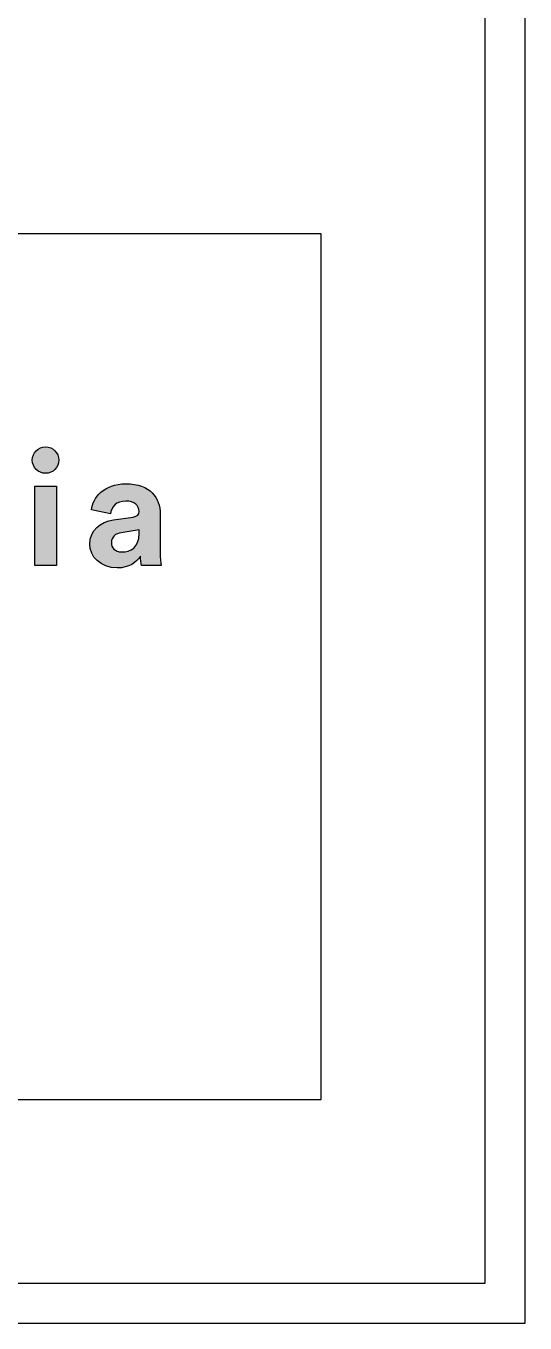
# Model space of a CAD drawing. Header units: millimetres. Extents: x 0 to 2008, y 0 to 2841.
# Drawn here: x 1883 to 2008.4, y 0 to 326.4 of the extents above; entities that cross this region are included whole.
import ezdxf

# ---------------------------------------------------------------- set-up
doc = ezdxf.new("R2010")
doc.units = ezdxf.units.MM
doc.header["$MEASUREMENT"] = 0
doc.layers.add('Layout Large', color=7, linetype='Continuous', true_color=0x000000)

msp = doc.modelspace()

# ---------------------------------------------------------------- hatches: boundary and pattern name
at = {"layer": 'Layout Large'}
for points in [[(1887.92, 220.48), (1888.01, 220.48), (1888.1, 220.47), (1888.18, 220.47), (1888.27, 220.46), (1888.35, 220.45), (1888.44, 220.44), (1888.52, 220.43), (1888.6, 220.41), (1888.68, 220.39), (1888.76, 220.37), (1888.84, 220.35), (1888.92, 220.33), (1889, 220.3), (1889.08, 220.27), (1889.15, 220.25), (1889.23, 220.21), (1889.3, 220.18), (1889.38, 220.15), (1889.45, 220.11), (1889.52, 220.07), (1889.59, 220.03), (1889.66, 219.99), (1889.73, 219.95), (1889.8, 219.9), (1889.86, 219.86), (1889.93, 219.81), (1889.99, 219.76), (1890.05, 219.71), (1890.11, 219.66), (1890.17, 219.6), (1890.23, 219.55), (1890.29, 219.49), (1890.34, 219.44), (1890.4, 219.38), (1890.45, 219.32), (1890.5, 219.25), (1890.55, 219.19), (1890.6, 219.13), (1890.65, 219.06), (1890.69, 218.99), (1890.73, 218.93), (1890.78, 218.86), (1890.82, 218.79), (1890.86, 218.72), (1890.89, 218.64), (1890.93, 218.57), (1890.96, 218.5), (1890.99, 218.42), (1891.02, 218.35), (1891.05, 218.27), (1891.08, 218.19), (1891.1, 218.11), (1891.13, 218.03), (1891.15, 217.95), (1891.17, 217.87), (1891.19, 217.79), (1891.2, 217.71), (1891.21, 217.62), (1891.23, 217.54), (1891.23, 217.45), (1891.24, 217.37), (1891.25, 217.28), (1891.25, 217.19), (1891.25, 217.11), (1891.25, 217.02), (1891.25, 216.94), (1891.24, 216.86), (1891.23, 216.78), (1891.23, 216.69), (1891.21, 216.61), (1891.2, 216.53), (1891.19, 216.45), (1891.17, 216.37), (1891.15, 216.29), (1891.13, 216.22), (1891.1, 216.14), (1891.08, 216.06), (1891.05, 215.99), (1891.02, 215.91), (1890.99, 215.84), (1890.96, 215.77), (1890.93, 215.69), (1890.89, 215.62), (1890.86, 215.55), (1890.82, 215.48), (1890.78, 215.41), (1890.73, 215.35), (1890.69, 215.28), (1890.65, 215.22), (1890.6, 215.15), (1890.55, 215.09), (1890.5, 215.03), (1890.45, 214.97), (1890.4, 214.91), (1890.34, 214.85), (1890.29, 214.79), (1890.23, 214.74), (1890.17, 214.68), (1890.11, 214.63), (1890.05, 214.58), (1889.99, 214.53), (1889.93, 214.48), (1889.86, 214.43), (1889.8, 214.39), (1889.73, 214.34), (1889.66, 214.3), (1889.59, 214.26), (1889.52, 214.22), (1889.45, 214.18), (1889.38, 214.15), (1889.3, 214.11), (1889.23, 214.08), (1889.15, 214.05), (1889.08, 214.02), (1889, 213.99), (1888.92, 213.97), (1888.84, 213.94), (1888.76, 213.92), (1888.68, 213.9), (1888.6, 213.88), (1888.52, 213.87), (1888.44, 213.86), (1888.35, 213.84), (1888.27, 213.83), (1888.18, 213.83), (1888.1, 213.82), (1888.01, 213.82), (1887.92, 213.82), (1887.84, 213.82), (1887.75, 213.82), (1887.67, 213.83), (1887.58, 213.83), (1887.5, 213.84), (1887.42, 213.86), (1887.33, 213.87), (1887.25, 213.88), (1887.17, 213.9), (1887.09, 213.92), (1887.01, 213.94), (1886.93, 213.97), (1886.86, 213.99), (1886.78, 214.02), (1886.7, 214.05), (1886.63, 214.08), (1886.56, 214.11), (1886.48, 214.15), (1886.41, 214.18), (1886.34, 214.22), (1886.27, 214.26), (1886.2, 214.3), (1886.13, 214.34), (1886.06, 214.39), (1886, 214.43), (1885.93, 214.48), (1885.87, 214.53), (1885.81, 214.58), (1885.75, 214.63), (1885.69, 214.68), (1885.63, 214.74), (1885.57, 214.79), (1885.51, 214.85), (1885.46, 214.91), (1885.41, 214.97), (1885.35, 215.03), (1885.3, 215.09), (1885.26, 215.15), (1885.21, 215.22), (1885.16, 215.28), (1885.12, 215.35), (1885.07, 215.41), (1885.03, 215.48), (1884.99, 215.55), (1884.96, 215.62), (1884.92, 215.69), (1884.89, 215.77), (1884.85, 215.84), (1884.82, 215.91), (1884.79, 215.99), (1884.77, 216.06), (1884.74, 216.14), (1884.72, 216.22), (1884.7, 216.29), (1884.68, 216.37), (1884.66, 216.45), (1884.64, 216.53), (1884.63, 216.61), (1884.62, 216.69), (1884.61, 216.78), (1884.6, 216.86), (1884.59, 216.94), (1884.59, 217.02), (1884.59, 217.11), (1884.59, 217.19), (1884.59, 217.28), (1884.6, 217.37), (1884.61, 217.45), (1884.62, 217.54), (1884.63, 217.62), (1884.64, 217.71), (1884.66, 217.79), (1884.68, 217.87), (1884.7, 217.95), (1884.72, 218.03), (1884.74, 218.11), (1884.77, 218.19), (1884.79, 218.27), (1884.82, 218.35), (1884.85, 218.42), (1884.89, 218.5), (1884.92, 218.57), (1884.96, 218.64), (1884.99, 218.72), (1885.03, 218.79), (1885.07, 218.86), (1885.12, 218.93), (1885.16, 218.99), (1885.21, 219.06), (1885.26, 219.13), (1885.3, 219.19), (1885.35, 219.25), (1885.41, 219.32), (1885.46, 219.38), (1885.51, 219.44), (1885.57, 219.49), (1885.63, 219.55), (1885.69, 219.6), (1885.75, 219.66), (1885.81, 219.71), (1885.87, 219.76), (1885.93, 219.81), (1886, 219.86), (1886.06, 219.9), (1886.13, 219.95), (1886.2, 219.99), (1886.27, 220.03), (1886.34, 220.07), (1886.41, 220.11), (1886.48, 220.15), (1886.56, 220.18), (1886.63, 220.21), (1886.7, 220.25), (1886.78, 220.27), (1886.86, 220.3), (1886.93, 220.33), (1887.01, 220.35), (1887.09, 220.37), (1887.17, 220.39), (1887.25, 220.41), (1887.33, 220.43), (1887.42, 220.44), (1887.5, 220.45), (1887.58, 220.46), (1887.67, 220.47), (1887.75, 220.47), (1887.84, 220.48)], [(1885.24, 190.58), (1885.24, 210.57), (1890.64, 210.57), (1890.64, 190.58)]]:
    msp.add_hatch(color=256, dxfattribs=at).paths.add_polyline_path(points, flags=0)
h = msp.add_hatch(color=256, dxfattribs=at)
h.paths.add_polyline_path([(1905.03, 202.08), (1909.94, 202.81), (1910.05, 202.82), (1910.15, 202.84), (1910.24, 202.86), (1910.33, 202.89), (1910.38, 202.9), (1910.42, 202.91), (1910.46, 202.93), (1910.5, 202.94), (1910.54, 202.95), (1910.58, 202.97), (1910.62, 202.99), (1910.66, 203), (1910.69, 203.02), (1910.73, 203.03), (1910.76, 203.05), (1910.79, 203.07), (1910.83, 203.09), (1910.86, 203.11), (1910.89, 203.13), (1910.92, 203.15), (1910.94, 203.17), (1910.97, 203.19), (1911, 203.21), (1911.02, 203.23), (1911.05, 203.25), (1911.07, 203.27), (1911.1, 203.3), (1911.12, 203.32), (1911.14, 203.34), (1911.16, 203.37), (1911.18, 203.39), (1911.2, 203.42), (1911.22, 203.44), (1911.24, 203.47), (1911.25, 203.49), (1911.27, 203.52), (1911.28, 203.55), (1911.3, 203.57), (1911.31, 203.6), (1911.32, 203.63), (1911.34, 203.65), (1911.35, 203.68), (1911.36, 203.71), (1911.37, 203.74), (1911.38, 203.77), (1911.39, 203.8), (1911.39, 203.83), (1911.4, 203.86), (1911.41, 203.89), (1911.42, 203.92), (1911.42, 203.95), (1911.43, 203.98), (1911.43, 204.01), (1911.43, 204.04), (1911.44, 204.07), (1911.44, 204.1), (1911.44, 204.13), (1911.44, 204.16), (1911.44, 204.23), (1911.44, 204.3), (1911.44, 204.36), (1911.44, 204.43), (1911.43, 204.49), (1911.42, 204.56), (1911.41, 204.62), (1911.4, 204.69), (1911.39, 204.75), (1911.38, 204.81), (1911.36, 204.87), (1911.35, 204.94), (1911.33, 205), (1911.31, 205.06), (1911.29, 205.12), (1911.26, 205.18), (1911.24, 205.23), (1911.21, 205.29), (1911.18, 205.35), (1911.15, 205.41), (1911.12, 205.46), (1911.09, 205.52), (1911.05, 205.57), (1911.01, 205.62), (1910.98, 205.68), (1910.94, 205.73), (1910.9, 205.78), (1910.85, 205.83), (1910.81, 205.88), (1910.76, 205.92), (1910.71, 205.97), (1910.66, 206.02), (1910.61, 206.06), (1910.56, 206.11), (1910.5, 206.15), (1910.45, 206.19), (1910.39, 206.23), (1910.33, 206.27), (1910.27, 206.31), (1910.2, 206.35), (1910.14, 206.38), (1910.07, 206.42), (1910, 206.45), (1909.93, 206.48), (1909.86, 206.51), (1909.79, 206.54), (1909.71, 206.57), (1909.64, 206.6), (1909.56, 206.62), (1909.48, 206.65), (1909.4, 206.67), (1909.31, 206.69), (1909.23, 206.71), (1909.14, 206.73), (1909.05, 206.75), (1908.96, 206.76), (1908.87, 206.78), (1908.78, 206.79), (1908.68, 206.8), (1908.58, 206.81), (1908.48, 206.82), (1908.28, 206.83), (1908.07, 206.83), (1907.96, 206.83), (1907.85, 206.82), (1907.75, 206.82), (1907.64, 206.81), (1907.54, 206.8), (1907.44, 206.79), (1907.34, 206.78), (1907.24, 206.76), (1907.14, 206.74), (1907.05, 206.72), (1906.95, 206.7), (1906.86, 206.68), (1906.77, 206.65), (1906.68, 206.63), (1906.59, 206.6), (1906.5, 206.57), (1906.42, 206.53), (1906.34, 206.5), (1906.26, 206.46), (1906.18, 206.43), (1906.1, 206.39), (1906.02, 206.35), (1905.95, 206.3), (1905.87, 206.26), (1905.8, 206.22), (1905.73, 206.17), (1905.66, 206.12), (1905.59, 206.07), (1905.53, 206.02), (1905.46, 205.97), (1905.4, 205.91), (1905.34, 205.86), (1905.28, 205.8), (1905.22, 205.74), (1905.17, 205.69), (1905.11, 205.63), (1905.06, 205.56), (1905.01, 205.5), (1904.96, 205.44), (1904.91, 205.37), (1904.87, 205.31), (1904.82, 205.24), (1904.78, 205.18), (1904.74, 205.11), (1904.7, 205.04), (1904.66, 204.97), (1904.62, 204.9), (1904.59, 204.82), (1904.55, 204.75), (1904.52, 204.68), (1904.49, 204.6), (1904.46, 204.53), (1904.44, 204.45), (1904.41, 204.38), (1904.39, 204.3), (1904.37, 204.22), (1904.35, 204.14), (1904.33, 204.06), (1904.31, 203.98), (1904.3, 203.9), (1904.28, 203.82), (1904.27, 203.74), (1904.26, 203.66), (1904.25, 203.58), (1899.46, 204.6), (1899.48, 204.74), (1899.5, 204.89), (1899.52, 205.04), (1899.55, 205.18), (1899.58, 205.33), (1899.62, 205.48), (1899.66, 205.63), (1899.7, 205.78), (1899.75, 205.92), (1899.8, 206.07), (1899.85, 206.22), (1899.91, 206.36), (1899.97, 206.51), (1900.04, 206.66), (1900.11, 206.8), (1900.18, 206.94), (1900.26, 207.09), (1900.34, 207.23), (1900.42, 207.37), (1900.51, 207.51), (1900.6, 207.65), (1900.7, 207.78), (1900.8, 207.92), (1900.9, 208.05), (1901.01, 208.18), (1901.12, 208.31), (1901.23, 208.44), (1901.35, 208.57), (1901.47, 208.7), (1901.6, 208.82), (1901.72, 208.94), (1901.86, 209.06), (1901.99, 209.17), (1902.13, 209.29), (1902.28, 209.4), (1902.42, 209.51), (1902.57, 209.62), (1902.73, 209.72), (1902.89, 209.82), (1903.05, 209.92), (1903.21, 210.01), (1903.38, 210.11), (1903.56, 210.19), (1903.73, 210.28), (1903.91, 210.36), (1904.1, 210.44), (1904.28, 210.52), (1904.48, 210.59), (1904.67, 210.66), (1904.87, 210.72), (1905.07, 210.78), (1905.28, 210.84), (1905.49, 210.89), (1905.7, 210.94), (1905.92, 210.98), (1906.14, 211.02), (1906.36, 211.06), (1906.59, 211.09), (1906.82, 211.11), (1907.06, 211.14), (1907.29, 211.15), (1907.54, 211.17), (1907.78, 211.17), (1908.03, 211.18), (1908.33, 211.17), (1908.61, 211.17), (1908.9, 211.15), (1909.17, 211.13), (1909.45, 211.11), (1909.71, 211.08), (1909.97, 211.05), (1910.22, 211.01), (1910.47, 210.97), (1910.72, 210.93), (1910.95, 210.87), (1911.19, 210.82), (1911.41, 210.76), (1911.64, 210.69), (1911.85, 210.63), (1912.06, 210.55), (1912.27, 210.48), (1912.47, 210.4), (1912.67, 210.31), (1912.86, 210.22), (1913.04, 210.13), (1913.22, 210.04), (1913.4, 209.94), (1913.57, 209.83), (1913.73, 209.73), (1913.89, 209.62), (1914.05, 209.5), (1914.2, 209.38), (1914.35, 209.26), (1914.49, 209.14), (1914.62, 209.01), (1914.75, 208.89), (1914.88, 208.75), (1915, 208.62), (1915.12, 208.48), (1915.24, 208.34), (1915.35, 208.2), (1915.45, 208.05), (1915.55, 207.9), (1915.65, 207.75), (1915.74, 207.6), (1915.82, 207.44), (1915.91, 207.28), (1915.99, 207.12), (1916.06, 206.96), (1916.13, 206.8), (1916.2, 206.63), (1916.26, 206.46), (1916.32, 206.29), (1916.37, 206.12), (1916.42, 205.95), (1916.47, 205.77), (1916.51, 205.6), (1916.55, 205.42), (1916.58, 205.24), (1916.61, 205.06), (1916.64, 204.88), (1916.66, 204.7), (1916.68, 204.51), (1916.7, 204.33), (1916.71, 204.14), (1916.72, 203.95), (1916.72, 203.77), (1916.73, 203.58), (1916.73, 193.75), (1916.73, 193.34), (1916.75, 192.91), (1916.8, 192.03), (1916.84, 191.61), (1916.88, 191.22), (1916.92, 190.87), (1916.95, 190.72), (1916.97, 190.58), (1912.01, 190.58), (1911.99, 190.68), (1911.97, 190.8), (1911.95, 190.93), (1911.93, 191.07), (1911.9, 191.37), (1911.87, 191.69), (1911.84, 192.02), (1911.82, 192.35), (1911.81, 192.67), (1911.81, 192.98), (1911.71, 192.83), (1911.61, 192.68), (1911.5, 192.54), (1911.39, 192.39), (1911.27, 192.25), (1911.14, 192.11), (1911.01, 191.98), (1910.88, 191.84), (1910.74, 191.71), (1910.59, 191.59), (1910.44, 191.46), (1910.28, 191.34), (1910.12, 191.23), (1909.95, 191.11), (1909.78, 191), (1909.6, 190.9), (1909.41, 190.8), (1909.22, 190.71), (1909.02, 190.62), (1908.82, 190.53), (1908.61, 190.45), (1908.39, 190.38), (1908.17, 190.31), (1907.95, 190.25), (1907.72, 190.2), (1907.48, 190.15), (1907.23, 190.11), (1906.98, 190.07), (1906.73, 190.05), (1906.46, 190.03), (1906.19, 190.01), (1905.92, 190.01), (1905.72, 190.01), (1905.52, 190.02), (1905.33, 190.03), (1905.14, 190.04), (1904.95, 190.06), (1904.76, 190.08), (1904.58, 190.11), (1904.4, 190.14), (1904.22, 190.17), (1904.05, 190.21), (1903.87, 190.25), (1903.7, 190.3), (1903.53, 190.35), (1903.37, 190.4), (1903.21, 190.45), (1903.05, 190.51), (1902.89, 190.57), (1902.74, 190.64), (1902.59, 190.7), (1902.44, 190.78), (1902.29, 190.85), (1902.15, 190.93), (1902.01, 191.01), (1901.87, 191.09), (1901.74, 191.17), (1901.61, 191.26), (1901.48, 191.35), (1901.36, 191.45), (1901.23, 191.54), (1901.12, 191.64), (1901, 191.74), (1900.89, 191.84), (1900.78, 191.95), (1900.67, 192.06), (1900.57, 192.17), (1900.47, 192.28), (1900.37, 192.39), (1900.28, 192.51), (1900.19, 192.63), (1900.1, 192.75), (1900.02, 192.87), (1899.94, 192.99), (1899.86, 193.12), (1899.79, 193.24), (1899.72, 193.37), (1899.65, 193.5), (1899.59, 193.63), (1899.53, 193.76), (1899.47, 193.9), (1899.42, 194.03), (1899.37, 194.17), (1899.32, 194.31), (1899.28, 194.45), (1899.24, 194.59), (1899.21, 194.73), (1899.17, 194.87), (1899.15, 195.01), (1899.12, 195.15), (1899.1, 195.3), (1899.08, 195.44), (1899.07, 195.59), (1899.06, 195.73), (1899.06, 195.88), (1899.05, 196.02), (1899.06, 196.19), (1899.06, 196.35), (1899.07, 196.52), (1899.08, 196.68), (1899.1, 196.83), (1899.12, 196.99), (1899.15, 197.14), (1899.17, 197.29), (1899.21, 197.44), (1899.24, 197.58), (1899.28, 197.73), (1899.32, 197.87), (1899.36, 198.01), (1899.41, 198.14), (1899.46, 198.28), (1899.52, 198.41), (1899.58, 198.54), (1899.64, 198.67), (1899.7, 198.79), (1899.77, 198.91), (1899.84, 199.03), (1899.91, 199.15), (1899.99, 199.27), (1900.06, 199.38), (1900.15, 199.49), (1900.23, 199.6), (1900.32, 199.71), (1900.41, 199.81), (1900.5, 199.91), (1900.59, 200.01), (1900.69, 200.11), (1900.79, 200.21), (1900.89, 200.3), (1901, 200.39), (1901.1, 200.48), (1901.21, 200.57), (1901.32, 200.65), (1901.44, 200.73), (1901.55, 200.81), (1901.67, 200.89), (1901.79, 200.96), (1901.91, 201.04), (1902.04, 201.11), (1902.16, 201.18), (1902.29, 201.24), (1902.42, 201.31), (1902.55, 201.37), (1902.69, 201.43), (1902.82, 201.48), (1902.96, 201.54), (1903.1, 201.59), (1903.24, 201.64), (1903.52, 201.74), (1903.81, 201.82), (1904.11, 201.9), (1904.41, 201.97), (1904.72, 202.03)], flags=0)
h.paths.add_polyline_path([(1911.44, 198.66), (1911.44, 198.5), (1911.44, 198.34), (1911.43, 198.18), (1911.42, 198.03), (1911.41, 197.88), (1911.39, 197.73), (1911.37, 197.59), (1911.35, 197.45), (1911.32, 197.31), (1911.3, 197.18), (1911.27, 197.05), (1911.23, 196.92), (1911.2, 196.8), (1911.16, 196.68), (1911.12, 196.56), (1911.08, 196.45), (1911.03, 196.34), (1910.99, 196.23), (1910.94, 196.13), (1910.88, 196.02), (1910.83, 195.92), (1910.77, 195.83), (1910.72, 195.74), (1910.66, 195.65), (1910.59, 195.56), (1910.53, 195.47), (1910.46, 195.39), (1910.39, 195.31), (1910.32, 195.24), (1910.25, 195.16), (1910.18, 195.09), (1910.1, 195.02), (1910.03, 194.96), (1909.95, 194.89), (1909.87, 194.83), (1909.79, 194.77), (1909.7, 194.72), (1909.62, 194.67), (1909.53, 194.61), (1909.44, 194.57), (1909.36, 194.52), (1909.27, 194.48), (1909.17, 194.43), (1909.08, 194.39), (1908.99, 194.36), (1908.89, 194.32), (1908.8, 194.29), (1908.7, 194.26), (1908.6, 194.23), (1908.51, 194.2), (1908.41, 194.18), (1908.31, 194.16), (1908.21, 194.14), (1908.1, 194.12), (1908, 194.1), (1907.9, 194.09), (1907.8, 194.07), (1907.69, 194.06), (1907.48, 194.05), (1907.27, 194.04), (1907.06, 194.03), (1906.98, 194.03), (1906.9, 194.04), (1906.82, 194.04), (1906.74, 194.05), (1906.66, 194.05), (1906.59, 194.06), (1906.52, 194.07), (1906.44, 194.08), (1906.37, 194.1), (1906.3, 194.11), (1906.24, 194.13), (1906.17, 194.15), (1906.1, 194.16), (1906.04, 194.18), (1905.98, 194.21), (1905.91, 194.23), (1905.85, 194.25), (1905.79, 194.28), (1905.74, 194.3), (1905.68, 194.33), (1905.62, 194.36), (1905.57, 194.39), (1905.52, 194.42), (1905.47, 194.45), (1905.42, 194.49), (1905.37, 194.52), (1905.32, 194.56), (1905.27, 194.59), (1905.23, 194.63), (1905.19, 194.67), (1905.14, 194.71), (1905.1, 194.75), (1905.06, 194.79), (1905.02, 194.83), (1904.99, 194.87), (1904.95, 194.92), (1904.92, 194.96), (1904.88, 195.01), (1904.85, 195.05), (1904.82, 195.1), (1904.79, 195.15), (1904.76, 195.19), (1904.73, 195.24), (1904.71, 195.29), (1904.68, 195.34), (1904.66, 195.39), (1904.64, 195.44), (1904.62, 195.49), (1904.6, 195.54), (1904.58, 195.59), (1904.56, 195.65), (1904.55, 195.7), (1904.53, 195.75), (1904.52, 195.8), (1904.51, 195.86), (1904.5, 195.91), (1904.49, 195.97), (1904.48, 196.02), (1904.47, 196.07), (1904.47, 196.13), (1904.46, 196.18), (1904.46, 196.24), (1904.46, 196.29), (1904.46, 196.35), (1904.46, 196.42), (1904.46, 196.49), (1904.46, 196.56), (1904.47, 196.63), (1904.48, 196.7), (1904.49, 196.76), (1904.5, 196.83), (1904.51, 196.89), (1904.52, 196.95), (1904.53, 197.02), (1904.55, 197.08), (1904.57, 197.14), (1904.59, 197.2), (1904.61, 197.25), (1904.63, 197.31), (1904.65, 197.36), (1904.67, 197.42), (1904.7, 197.47), (1904.73, 197.52), (1904.75, 197.58), (1904.78, 197.63), (1904.81, 197.68), (1904.84, 197.72), (1904.88, 197.77), (1904.91, 197.82), (1904.95, 197.86), (1904.98, 197.91), (1905.02, 197.95), (1905.06, 197.99), (1905.1, 198.03), (1905.14, 198.07), (1905.18, 198.11), (1905.22, 198.15), (1905.26, 198.19), (1905.31, 198.22), (1905.35, 198.26), (1905.4, 198.29), (1905.45, 198.32), (1905.5, 198.36), (1905.54, 198.39), (1905.59, 198.42), (1905.64, 198.45), (1905.7, 198.48), (1905.75, 198.5), (1905.8, 198.53), (1905.86, 198.56), (1905.91, 198.58), (1905.97, 198.61), (1906.02, 198.63), (1906.08, 198.65), (1906.19, 198.69), (1906.31, 198.73), (1906.43, 198.76), (1906.56, 198.79), (1906.68, 198.82), (1906.81, 198.85), (1906.94, 198.87), (1911.44, 199.56)], flags=0)

# ---------------------------------------------------------------- linework, layer by layer
at = {"layer": 'Layout Large', "lineweight": 30}
for p, q in [((1957.19, 274.11), (1652.15, 274.11)), ((1957.19, 56.22), (1957.19, 274.11)), ((1652.15, 56.22), (1957.19, 56.22))]:
    msp.add_line(p, q, dxfattribs=at)
at = {"layer": 'Layout Large'}
for p, q in [((1885.24, 190.58), (1885.24, 210.57)), ((1885.24, 210.57), (1890.64, 210.57)), ((1890.64, 210.57), (1890.64, 190.58)), ((1904.25, 203.58), (1899.46, 204.6)), ((1905.03, 202.08), (1909.94, 202.81)), ((1916.73, 203.58), (1916.73, 193.75)), ((1911.44, 199.56), (1906.94, 198.87)), ((1911.44, 198.66), (1911.44, 199.56)), ((1890.64, 190.58), (1885.24, 190.58)), ((1916.97, 190.58), (1912.01, 190.58))]:
    msp.add_line(p, q, dxfattribs=at)
for points in [[(0, 0), (2008.44, 0), (2008.44, 2840.51), (0, 2840.51)], [(10, 10), (1998.44, 10), (1998.44, 2830.51), (10, 2830.51)]]:
    msp.add_lwpolyline(points, close=True, dxfattribs=at)
for points in [[(1884.59, 217.11), (1884.59, 218.98), (1886.09, 220.48), (1887.92, 220.48)], [(1887.92, 220.48), (1889.79, 220.48), (1891.25, 218.98), (1891.25, 217.11)], [(1887.92, 213.82), (1886.09, 213.82), (1884.59, 215.32), (1884.59, 217.11)], [(1891.25, 217.11), (1891.25, 215.32), (1889.79, 213.82), (1887.92, 213.82)], [(1899.46, 204.6), (1899.79, 207.72), (1902.67, 211.18), (1908.03, 211.18)], [(1908.03, 211.18), (1914.37, 211.18), (1916.73, 207.6), (1916.73, 203.58)], [(1908.07, 206.83), (1905.72, 206.83), (1904.42, 205.33), (1904.25, 203.58)], [(1911.44, 204.23), (1911.44, 205.65), (1910.35, 206.83), (1908.07, 206.83)], [(1909.94, 202.81), (1911.08, 202.97), (1911.44, 203.54), (1911.44, 204.23)], [(1899.05, 196.02), (1899.05, 199.6), (1901.69, 201.59), (1905.03, 202.08)], [(1905.92, 190.01), (1901.65, 190.01), (1899.05, 192.9), (1899.05, 196.02)], [(1906.94, 198.87), (1905.55, 198.66), (1904.46, 197.89), (1904.46, 196.35)], [(1904.46, 196.35), (1904.46, 195.17), (1905.31, 194.03), (1907.06, 194.03)], [(1907.06, 194.03), (1909.33, 194.03), (1911.44, 195.13), (1911.44, 198.66)], [(1911.81, 192.98), (1910.79, 191.39), (1908.89, 190.01), (1905.92, 190.01)], [(1912.01, 190.58), (1911.89, 191.11), (1911.81, 192.2), (1911.81, 192.98)], [(1916.73, 193.75), (1916.73, 192.69), (1916.85, 191.27), (1916.97, 190.58)]]:
    msp.add_open_spline(points, degree=3, dxfattribs=at)

doc.saveas('drawing.dxf')
